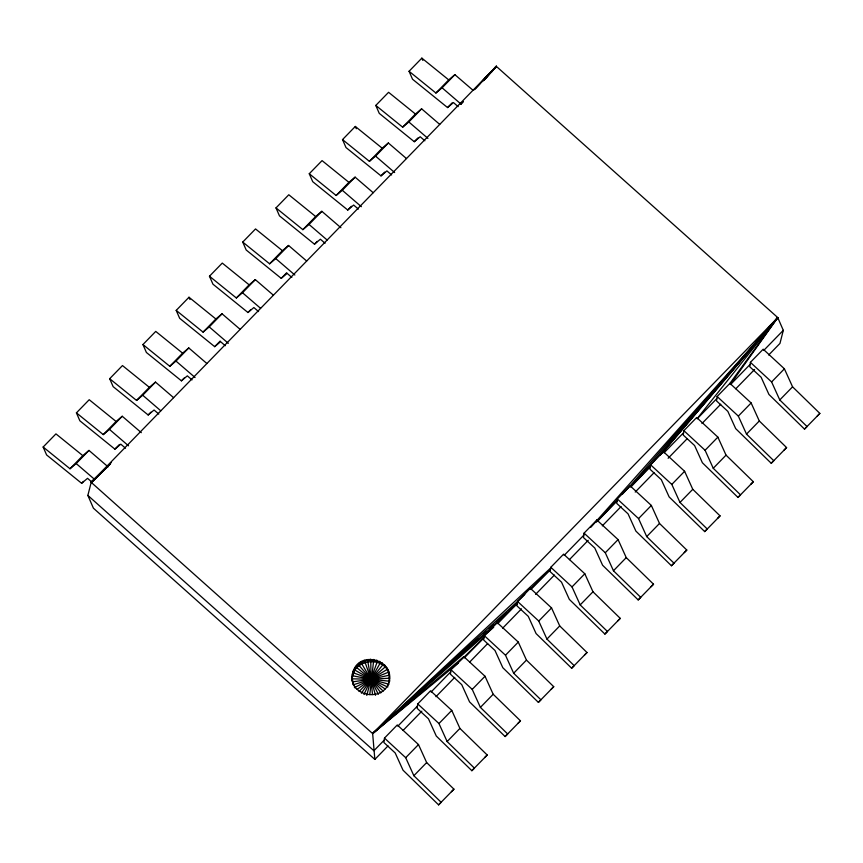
<?xml version="1.0" encoding="UTF-8"?>
<svg xmlns="http://www.w3.org/2000/svg" width="863" height="863" viewBox="0 0 863 863"><rect width="100%" height="100%" fill="white"/><g stroke="black" fill="none" stroke-linecap="round" stroke-linejoin="round"><path stroke-width="1.29" d="M352.417 680.842C350.195 660.26 381.985 654.24 389.03 673.043L389.547 681.231C382.741 704.693 344.38 694.952 353.388 670.734C360.712 649.817 395.912 660.788 388.717 682.061M389.645 678.199L370.982 679.267L352.309 678.825L352.492 673.658L352.676 675.805L370.982 679.267L389.547 681.231L389.461 676.042L388.07 670.152L386.797 669.623L370.982 679.267L354.38 687.606M369.785 694.586L373.776 659.429L370.799 661.371L370.982 679.267L372.503 694.532M384.488 738.092L383.884 742.504L395.211 752.978L403.021 770.195L438.587 804.866L441.144 802.299L413.862 775.708L405.696 757.692L384.488 738.092L397.282 724.952L418.49 744.564L426.656 762.568L453.938 789.16L438.587 804.866M417.757 703.928L417.142 708.34L428.48 718.814L436.279 736.042L471.856 770.702L474.413 768.146L447.131 741.554L438.965 723.539L417.757 703.928L430.551 690.788L451.759 710.4L459.925 728.415L487.207 755.006L471.856 770.702M451.015 669.774L450.41 674.186L461.737 684.661L469.548 701.878L505.114 736.549L507.681 733.982L480.389 707.39L472.223 689.375L451.015 669.774L483.916 637.768L484.283 635.61L517.325 602.773M584.078 533.14L583.464 537.552L594.801 548.027L602.601 565.243L638.178 599.914L640.734 597.347L613.453 570.756L605.287 552.741L584.078 533.14L596.872 520.001L618.081 539.612L626.247 557.617L653.528 584.208L638.178 599.914M617.336 498.976L616.732 503.388L628.07 513.863L635.869 531.079L671.436 565.75L674.003 563.194L646.711 536.603L638.555 518.587L617.336 498.976L630.13 485.837L777.757 317.584L496.301 66.332L91.187 482.341L87.864 495.416L93.409 508.178L374.855 759.418L388.016 745.912M730.346 384.423L777.757 317.584L663.399 451.683L650.605 464.823L650.001 469.235L661.328 479.709L669.138 496.926L704.704 531.597L707.261 529.03L679.979 502.439L671.813 484.423L650.605 464.823L777.757 317.584L783.302 330.335L779.969 343.42L768.696 355.006M683.874 430.659L683.259 435.071L694.596 445.545L702.396 462.762L737.973 497.433L740.53 494.877L713.248 468.275L705.082 450.27L683.874 430.659L696.668 417.519L717.876 437.131L726.042 455.146L753.323 481.737L737.973 497.433M717.131 396.505L716.527 400.917L727.854 411.392L735.664 428.609L771.231 463.28L773.787 460.713L746.506 434.121L738.34 416.106L717.131 396.505L729.925 383.366L777.757 317.584L372.643 733.582L374.855 759.418M750.4 362.341L749.785 366.753L761.123 377.228L768.933 394.445L804.499 429.116L807.056 426.559L779.774 399.957L771.608 381.953L750.4 362.341L763.194 349.202L784.402 368.814L792.568 386.829L819.85 413.42L804.499 429.116M352.676 675.805L353.388 670.734L353.571 672.892L370.982 679.267L388.911 684.219L387.573 684.898L387.757 687.056M571.651 668.232L587.002 652.525L559.72 625.934L551.554 607.93L530.346 588.318L517.552 601.457L516.937 605.869L528.275 616.344L536.074 633.561L571.651 668.232L574.208 665.664L546.926 639.073L538.76 621.058L517.552 601.457L372.643 733.582L91.187 482.341L111.338 462.46M530.346 588.318L530.206 589.138L550.443 569.451L550.81 567.293L563.604 554.154L584.812 573.766L592.978 591.781L620.26 618.372L604.909 634.068L569.343 599.397L561.533 582.18L550.206 571.705L550.443 569.451L530.907 589.515M596.506 522.147L596.872 520.001M353.571 672.892L354.79 668.005L354.973 670.152L370.982 679.267L386.559 686.495M366.786 695.427L370.982 679.267L377.034 662.288L376.851 660.141L373.959 661.576M354.973 670.152L356.646 665.524L356.829 667.682L370.982 679.267L385.038 688.922M363.992 694.532L370.982 679.267L379.936 663.496L379.752 661.338L377.034 662.288M356.829 667.682L358.911 663.388L359.105 665.546L370.982 679.267L383.118 691.069M359.105 665.546L361.521 661.651L361.705 663.798L370.982 679.267L380.842 692.881M361.414 693.205L370.982 679.267L382.579 665.146L382.395 663L379.936 663.496M361.705 663.798L364.402 660.346L370.982 679.267L378.296 694.294M697.142 418.62L777.757 317.584L590.864 527.261M491.198 72.514L496.301 66.332L474.262 89.774M663.345 451.619L777.757 317.584M484.769 79.472L496.301 66.332L481.64 82.007M484.003 80.248L496.301 66.332L482.546 81.1L496.301 66.332L483.636 80.27M597.401 521.176L617.196 499.806M622.374 494.219L630.13 485.837L651.349 505.448L659.505 523.463L686.797 550.055L671.436 565.75M630.81 486.193L650.605 464.823M650.465 465.642L630.67 487.023L650.238 466.969M659.947 455.405L663.399 451.683L684.607 471.284L692.773 489.299L720.055 515.891L704.704 531.597M480.713 83.064L475.222 88.867M461.468 103.571L463.302 101.607M460.486 104.423L463.237 101.5M364.585 662.504L367.455 659.526L370.982 679.267L375.524 695.287M92.233 482.363L87.541 478.329L81.64 483.302L46.613 454.952L43.15 447.023L55.944 433.884L82.816 455.632L88.986 450.421L108.058 466.829M125.502 448.21L120.809 444.165L114.898 449.148L79.871 420.799L76.419 412.859L89.213 399.72L116.074 421.468L122.255 416.257L141.327 432.676M158.76 414.046L154.067 410.011L148.166 414.984L113.139 386.635L109.677 378.706L122.47 365.567L149.342 387.304L155.513 382.104L173.582 397.649M192.028 379.893L187.336 375.847L181.435 380.831L146.397 352.482L142.945 344.542L155.739 331.403L182.6 353.15L188.781 347.94L206.85 363.496M225.286 345.729L220.594 341.694L214.693 346.667L179.666 318.318L176.203 310.389L188.997 297.25L215.869 318.986L222.039 313.787L240.119 329.332M258.555 311.575L253.862 307.53L247.961 312.514L212.934 284.164L209.472 276.225L222.266 263.086L249.137 284.833L255.308 279.623L273.377 295.178M291.823 277.411L287.131 273.377L281.219 278.35L246.192 250L242.74 242.072L255.534 228.932L282.395 250.669L288.576 245.47L306.645 261.014M325.081 243.258L320.389 239.213L314.488 244.197L279.461 215.847L275.998 207.907L288.792 194.768L315.664 216.516L321.834 211.306L340.917 227.724M358.35 209.094L353.657 205.06L347.757 210.033L312.719 181.683L309.267 173.743L322.061 160.615L348.922 182.352L355.103 177.142L373.172 192.697M391.608 174.941L386.915 170.896L381.014 175.879L345.987 147.53L342.525 139.59L355.319 126.451L382.19 148.199L388.361 142.988L406.441 158.544M424.876 140.777L420.184 136.742L414.283 141.715L379.256 113.366L375.793 105.426L388.587 92.298L415.459 114.035L421.629 108.824L439.699 124.38M458.145 106.624L453.453 102.578L447.541 107.562L412.514 79.213L409.062 71.273L421.856 58.134L448.717 79.881L454.898 74.671L472.967 90.227M43.15 447.023L70.022 468.76L82.816 455.632M76.419 412.859L103.28 434.607L116.074 421.468M109.677 378.706L136.548 400.443L149.342 387.304M142.945 344.542L169.806 366.29L182.6 353.15M176.203 310.389L203.075 332.126L215.869 318.986M209.472 276.225L236.343 297.972L249.137 284.833M242.74 242.072L269.601 263.808L282.395 250.669M275.998 207.907L302.87 229.655L315.664 216.516M309.267 173.743L336.128 195.491L348.922 182.352M342.525 139.59L369.396 161.338L382.19 148.199M375.793 105.426L402.665 127.174L415.459 114.035M409.062 71.273L435.923 93.021L448.717 79.881M70.022 468.76L76.192 463.55L88.986 450.421M103.28 434.607L109.461 429.396L122.255 416.257M136.548 400.443L142.719 395.232L155.513 382.104M169.806 366.29L175.987 361.079L188.781 347.94M203.075 332.126L209.245 326.915L222.039 313.787M236.343 297.972L242.514 292.762L255.308 279.623M269.601 263.808L275.782 258.598L288.576 245.47M302.87 229.655L309.04 224.445L321.834 211.306M336.128 195.491L342.309 190.281L355.103 177.142M369.396 161.338L375.567 156.127L388.361 142.988M402.665 127.174L408.835 121.963L421.629 108.824M435.923 93.021L442.104 87.81L454.898 74.671M81.64 483.302L83.463 481.425M114.898 449.148L119.472 444.456M148.166 414.984L150.906 412.169M181.435 380.831L184.175 378.016M214.693 346.667L220.173 341.036M247.961 312.514L250.702 309.698M281.219 278.35L286.71 272.719M314.488 244.197L317.228 241.381M347.757 210.033L351.403 206.279M381.014 175.879L384.671 172.125M414.283 141.715L417.94 137.961M447.541 107.562L452.115 102.87M359.105 691.468L370.982 679.267L384.887 667.218L386.613 667.466L386.797 669.623M384.121 740.238L373.895 750.745L87.864 495.416M397.854 726.15L417.39 706.085M431.112 691.986L450.659 671.921M464.38 657.833L483.916 637.768L483.679 640.022L495.006 650.497L502.816 667.714L538.383 702.385L540.939 699.828L513.658 673.237L505.491 655.222L484.283 635.61M497.649 623.669L517.185 603.604L513.194 607.185M564.175 555.351L583.712 535.287M597.433 521.198L616.98 501.133M663.971 452.881L683.507 432.816M697.228 418.717L716.775 398.652M730.497 384.564L750.033 364.499M763.755 350.4L783.302 330.335M403.053 730.465L421.856 711.166M435.955 696.689L454.758 677.379M469.796 661.943L487.649 643.604M502.687 628.156L521.489 608.846M535.589 594.37L554.391 575.071M569.429 559.623L588.221 540.324M602.32 525.847L621.123 506.538M635.222 492.061L654.025 472.751M668.124 458.275L686.916 438.976M701.953 423.528L720.756 404.229M735.794 388.781L754.596 369.483M405.696 757.692L418.49 744.564M438.965 723.539L451.759 710.4M472.223 689.375L485.017 676.247L463.809 656.635L372.643 733.582L551.457 567.271M505.491 655.222L518.285 642.083L497.077 622.471L372.643 733.582L458.285 663.032M538.76 621.058L551.554 607.93M604.909 634.068L607.466 631.511L580.184 604.92L572.018 586.905L584.812 573.766M605.287 552.741L618.081 539.612M638.555 518.587L651.349 505.448M671.813 484.423L684.607 471.284M705.082 450.27L717.876 437.131M738.34 416.106L751.134 402.967L729.925 383.366M771.608 381.953L784.402 368.814M413.862 775.708L426.656 762.568M447.131 741.554L459.925 728.415M480.389 707.39L493.183 694.251L485.017 676.247M513.658 673.237L526.452 660.098L518.285 642.083M546.926 639.073L559.72 625.934M580.184 604.92L592.978 591.781M613.453 570.756L626.247 557.617M646.711 536.603L659.505 523.463M679.979 502.439L692.773 489.299M713.248 468.275L726.042 455.146M746.506 434.121L759.3 420.982L751.134 402.967M779.774 399.957L792.568 386.829M505.114 736.549L520.475 720.842L493.183 694.251M538.383 702.385L553.733 686.689L526.452 660.098M771.231 463.28L786.581 447.573L759.3 420.982M817.293 415.977L819.85 413.42M784.025 450.141L786.581 447.573M750.767 484.294L753.323 481.737M717.498 518.458L720.055 515.891M684.23 552.611L686.797 550.055M650.972 586.775L653.528 584.208M617.703 620.929L620.26 618.372M584.445 655.093L587.002 652.525M551.177 689.257L553.733 686.689M517.908 723.41L520.475 720.842M484.65 757.574L487.207 755.006M451.381 791.727L453.938 789.16M110.335 463.582L91.187 482.341L100.108 474.175M110.464 463.539L91.187 482.341L100.982 473.075M517.552 601.457L524.78 594.424M109.633 464.618L91.187 482.341L108.684 465.578M102.945 471.22L107.843 466.581M454.38 660.076L372.643 733.582L493.69 627.282M457.379 657.39L462.363 652.903M464.348 651.112L478.307 638.566M483.291 634.078L486.279 631.392M489.278 628.706L494.262 624.219M496.247 622.428L507.217 612.568M367.638 661.684L370.615 659.224L370.799 661.371M357.142 689.386L370.982 679.267L388.253 672.309M353.172 684.812L370.982 679.267L389.213 675.2M370.982 679.267L352.471 681.856L352.287 679.699L352.956 683.539M382.579 665.146L384.704 665.06L384.887 667.218M442.104 87.81L461.176 104.229M408.835 121.963L427.908 138.382M375.567 156.127L394.65 172.546M342.309 190.281L361.381 206.699M309.04 224.445L327.109 240M275.782 258.598L294.855 275.017M242.514 292.762L260.583 308.318M209.245 326.915L228.328 343.334M175.987 361.079L195.06 377.498M142.719 395.232L160.788 410.788M109.461 429.396L128.533 445.815M76.192 463.55L94.261 479.105M550.81 567.293L572.018 586.905M421.856 58.134L422.838 60.399M355.319 126.451L356.311 128.716M188.997 297.25L189.989 299.515M354.197 685.459L355.135 687.811M352.989 682.655L353.69 685.136M352.945 683.83L352.126 676.668L352.309 678.825"/></g></svg>
